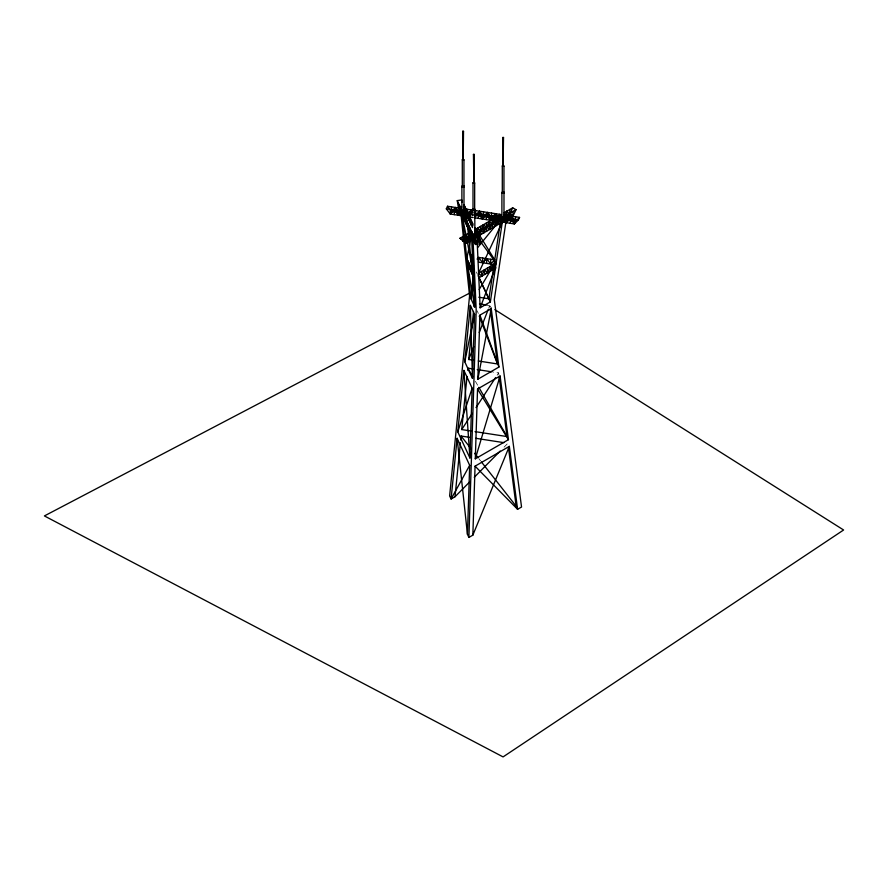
<?xml version="1.0" encoding="UTF-8"?>
<svg xmlns="http://www.w3.org/2000/svg" width="888" height="888" viewBox="0 0 888 888"><rect width="100%" height="100%" fill="white"/><g stroke="black" fill="none" stroke-linecap="round" stroke-linejoin="round"><path stroke-width="0.67" stroke-dasharray="4.44 3.33" d="M488.777 308.058L489.788 305.494L490.109 307.947M497.136 375.202L498.645 372.893L493.284 372.061M504.04 447.152L507.881 443.267M487.823 305.195L493.684 308.891M478.876 458.696L480.563 460.861M475.402 381.329L478.155 386.136M476.357 271.983L477.5 274.425M477.278 310.867L478.266 313.453M498.645 372.893L498.923 375.08"/><path stroke-width="1.33" d="M474.78 227.561L494.727 259.895L490.631 264.025L486.724 258.652L482.628 262.793L482.717 258.042M486.624 263.403L486.724 258.652M490.631 264.025L490.72 259.274M472.849 535.142L475.069 466.167L509.335 446.375L472.849 535.142L468.897 537.429L467.454 534.31L469.674 465.334L457.131 438.306L451.082 499.023L455.022 496.736L469.441 482.162M469.907 457.986L472.15 388.189L463.902 370.407L457.775 431.834L469.907 457.986L463.902 370.407M472.46 378.388L474.525 314.308L470.374 305.383L464.757 361.782L472.46 378.388L470.374 305.383M468.897 537.429L476.201 310.067L473.004 239.072M475.302 458.819L477.544 389.022L500.088 376.001L508.447 439.682L475.302 458.819L500.088 376.001M477.855 379.22L479.92 315.14L491.231 308.602L498.912 367.066L477.855 379.22L491.231 308.602M455.022 496.736L460.417 442.701M460.683 439.993L461.083 436.03L470.44 437.473M471.04 431.002L461.727 429.559L467.021 376.434M467.632 370.241L467.843 368.132L473.204 368.953M474.181 360.35L468.709 359.507L473.504 311.411M473.97 306.66L474.325 303.097L475.313 305.694M471.029 298.912L473.382 276.468L467.277 263.303L474.758 306.959L471.029 298.912L462.282 215.984L466.233 213.697L472.649 224.098M463.525 213.287L500.843 219.059L488.911 298.79L490.354 301.898L480.153 307.792L476.956 236.796L474.236 236.375M477.6 247.697L500.843 219.059L502.286 222.167L490.354 301.898L478.776 277.311M506.238 219.891L494.294 299.622L521.545 507.026L517.593 509.312L475.069 466.167M464.757 361.782L474.525 314.308M462.282 215.984L473.193 272.327L472.471 274.514L471.051 267.699L470.329 269.885L468.908 263.081L468.187 265.268L466.766 258.464L471.561 235.964L471.672 231.479L459.951 238.25L466.178 243.023L513.064 215.951L515.995 209.701L512.709 207.803L503.918 212.876M457.775 431.834L472.15 388.189M480.153 307.792L495.471 267.665M468.709 359.507L473.726 346.642M479.243 332.501L488.278 309.346M462.726 131.291L463.514 131.346L463.181 160.04L462.726 131.291L463.514 131.346M462.293 159.762L463.947 159.862L463.947 186.458L463.036 186.891L462.293 186.358L462.293 159.762L463.947 159.862M462.726 159.796L463.514 159.84M473.448 154.445L474.225 154.379L473.903 183.139L473.448 154.39L474.214 154.501M462.293 186.358L463.947 186.458M473.004 182.861L474.669 182.961L474.669 209.557L473.748 209.979L473.015 209.579L473.004 182.861L474.669 182.961M473.448 182.884L474.236 182.928M473.015 209.579L473.704 209.024M502.73 137.54L503.518 137.474L503.085 166.234L502.73 137.485L503.518 137.529M502.297 165.956L503.951 166.056L503.951 192.652L503.03 193.073L502.297 192.552L502.297 165.956L503.951 166.056M502.73 165.978L503.518 166.023M502.297 192.552L502.985 192.119M502.286 222.167L478.588 273.16L481.773 276.168L484.448 269.774L487.634 272.783L490.309 266.389L493.495 269.397L496.17 263.014L476.956 236.796M472.993 217.527L450.305 214.019L446.309 208.847L447.508 206.249L460.839 208.314M450.305 209.457L450.305 214.019L451.515 211.422L455.511 207.481L459.518 212.665L461.915 210.301M519.569 217.394L518.359 219.991L514.363 223.931L510.356 218.748L506.349 222.688L502.353 217.516L498.346 221.456L494.339 216.272L490.343 220.213L486.335 215.029L482.328 218.97L478.332 213.797L474.325 217.738L514.363 223.931L515.562 221.334L519.569 217.394L503.552 214.918L507.559 220.091L511.555 216.15L515.562 221.334L503.552 219.48M472.971 236.785L471.561 235.964L462.881 241.114L465.812 234.865L468.742 237.74L468.742 233.178M459.951 238.25L466.178 243.023L471.672 231.479M469.108 241.325L469.108 236.763L472.039 239.638L474.969 233.389L477.899 236.252L480.83 230.003L483.76 232.867L486.691 226.618L489.621 229.481L492.551 223.232L495.482 226.096L498.412 219.847L501.343 222.722L504.273 216.461L507.203 219.336L512.709 207.803M500.987 214.563L498.057 220.812L495.116 217.949L492.185 224.198L489.255 221.334L486.324 227.583L483.394 224.72L480.464 230.969L477.533 228.105L474.603 234.354L500.987 219.125L500.987 214.563L474.603 229.792M509.779 209.49L509.779 214.052L506.848 211.178L503.918 217.438L509.779 214.052L513.064 215.951L513.064 211.388M459.418 209.79L459.418 205.239L460.484 212.11L461.56 209.857L462.626 216.728L463.703 214.474L464.779 221.345L465.845 219.103L466.922 225.974L467.998 223.721L469.064 230.591L470.141 228.349L471.217 235.22L472.283 232.967L473.36 239.838L474.425 237.596L475.502 244.466L479.997 243.767L481.074 241.514L474.636 227.65L475.702 234.521L476.778 232.279L477.855 239.15L478.921 236.896L479.997 243.767L474.636 232.212M464.979 211.411L466.056 209.157L467.121 216.028L468.198 213.786L469.275 220.657L470.34 218.404L471.417 225.275L472.494 223.032L463.913 204.54L464.979 211.411L464.979 206.849M457.265 200.61L458.341 207.481L475.502 244.466L476.579 242.213L457.265 200.61L461.76 199.922L462.115 202.209M469.674 465.334L451.082 499.023L449.628 495.904L469.574 295.804L460.839 212.865L451.515 211.422L447.508 206.249M479.209 289.499L494.028 264.557L478.621 262.171L478.721 257.42L494.727 259.895M461.727 429.559L472.272 413.364M476.035 407.581L495.626 377.511M473.06 259.407L470.707 256.177L472.427 254.057M474.248 477.3L500.199 451.049M477.078 259.074L478.721 257.42L482.628 262.793M450.305 214.019L454.312 210.079L458.319 215.262L462.315 211.322L466.322 216.494L470.329 212.554L472.727 215.662M464.324 209.757L467.521 213.897L471.528 209.968L473.126 212.032M501.953 216.494L499.556 218.859L495.548 213.675L491.541 217.616L487.545 212.443L483.538 216.383L479.531 211.2L475.535 215.14L475.535 210.578M459.64 215.462L462.593 213.753M463.247 240.149L515.995 209.701M478.588 273.16L496.17 263.014M479.287 277.6L495.981 267.965M469.108 293.362L44.4 515.928L503.074 756.909L843.6 529.992L494.849 309.635M458.341 207.481L461.716 206.96M461.938 214.363L461.56 209.857M464.302 213.997L466.233 213.697L474.68 293.873M476.579 242.213L481.074 241.514M463.525 208.724L500.843 214.496M446.309 208.847L472.993 212.965M474.325 213.176L518.359 219.991M470.707 256.177L473.382 256.588M478.776 297.225L488.911 298.79L478.066 275.646M479.476 303.896L487.212 305.095M478.288 360.983L497.469 363.958L490.276 309.179M477.222 369.575L491.941 371.85M475.036 431.624L507.004 436.563L499.211 377.267M475.79 438.306L503.873 442.646M500.843 219.059L502.253 219.869A1.221 0.71 0 0 0 502.253 220.868A1.221 0.71 0 0 0 503.984 220.868L504.273 216.461M460.839 212.865L462.26 213.686A1.221 0.71 0 0 0 462.26 214.685A1.221 0.71 0 0 0 463.98 214.685L464.258 214.841M513.064 215.951L510.134 213.087L510.134 217.638M461.083 436.03L471.251 448.984M474.636 453.302L478.022 457.62M481.418 461.938L516.15 506.193L517.593 509.312L509.335 446.375M477.544 389.022L508.447 439.682M467.843 368.132L472.66 376.534M478.843 387.335L507.004 436.563M471.217 261.028L473.504 265.901M463.913 209.102L472.494 227.583L472.494 223.032L472.849 225.319M466.766 258.464L473.193 272.327M479.254 316.05L497.469 363.958M479.92 315.14L498.912 367.066M508.424 447.386L516.15 506.193M457.131 438.306L467.454 534.31M472.127 270.019L472.471 274.514M471.051 267.699L471.395 272.194M469.974 265.39L470.329 269.885M468.908 263.081L469.253 267.577M467.832 260.772L468.187 265.268M493.24 264.702L493.495 269.397M490.309 266.389L490.565 271.095M487.379 268.087L487.634 272.783M484.448 269.774L484.704 274.47M481.518 271.473L481.773 276.168M471.561 235.964L474.758 306.959M515.562 216.772L515.562 221.334M514.363 219.369L514.363 223.931M511.555 216.15L511.555 220.712M510.356 218.748L510.356 223.31M507.559 215.54L507.559 220.091M507.203 214.774L507.203 219.336M506.848 211.178L506.848 215.74M506.349 218.126L506.349 222.688M503.984 193.096L503.984 220.868A1.221 0.71 0 0 0 503.984 219.869M502.353 217.516L502.353 222.067M501.898 192.596L501.898 220.368M501.343 218.159L501.343 222.722M499.556 214.297L499.556 218.859M498.346 216.894L498.412 224.409M498.057 216.261L498.057 220.812M495.548 213.675L495.548 218.237M495.482 221.545L495.482 226.096M495.116 217.949L495.116 222.511M494.339 216.272L494.339 220.835M492.551 223.232L492.551 227.794M492.185 219.636L492.185 224.198M491.541 213.053L491.541 217.616M490.343 215.651L490.343 220.213M489.621 224.919L489.621 229.481M489.255 221.334L489.255 225.896M487.545 212.443L487.545 216.994M486.691 226.618L486.691 231.18M486.335 215.029L486.335 219.591M486.324 223.021L486.324 227.583M483.76 228.305L483.76 232.867M483.538 211.821L483.538 216.383M483.394 224.72L483.394 229.271M482.328 214.419L482.328 218.97M480.83 230.003L480.83 234.554M480.464 226.407L480.464 230.969M479.997 239.205L479.997 243.767M479.531 211.2L479.531 215.762M478.921 236.896L478.921 241.458M478.332 213.797L478.332 218.359M477.899 231.69L477.855 239.15M477.533 228.105L477.533 232.656M476.778 232.279L476.778 236.83M475.702 229.959L475.702 234.521M475.502 239.904L475.502 244.466M474.969 233.389L474.969 237.94L474.703 210.001M474.425 237.596L474.425 242.147M473.36 235.276L473.36 239.838M472.283 232.967L472.283 237.529M472.039 235.076L472.039 239.638M471.528 209.968L471.528 214.519M471.417 220.712L471.417 225.275M471.217 230.658L471.217 235.22M470.329 212.554L470.329 217.116M470.34 218.404L470.34 222.966M470.141 228.349L470.141 232.911M469.275 216.095L469.275 220.657M469.064 226.04L469.064 230.591M468.198 213.786L468.198 218.348M467.998 223.721L467.998 228.283M467.521 209.346L467.521 213.897M467.121 211.477L467.121 216.028M466.922 221.412L466.922 225.974M466.322 211.943L466.322 216.494M466.178 238.461L466.178 243.023M466.056 209.157L466.056 213.719M465.845 219.103L465.845 223.665M465.812 234.865L465.812 239.427M464.779 216.794L464.779 221.345M463.98 186.913L463.98 214.685A1.221 0.71 0 0 0 463.98 213.686M463.703 214.474L463.703 219.036M462.881 236.563L462.881 241.114M462.626 212.165L462.626 216.728M462.315 211.322L462.315 215.873M461.893 186.413L461.893 214.186M460.484 207.548L460.484 212.11M459.518 208.103L459.518 212.665M458.319 210.7L458.319 215.262M455.511 207.481L455.511 212.043M454.312 210.079L454.312 214.641M451.515 206.871L451.515 211.422M474.703 236.785A1.221 0.71 0 0 1 474.769 237.729A1.221 0.71 0 0 1 473.138 237.862A1.221 0.71 0 0 1 472.782 236.93M503.984 192.097A1.221 0.71 0 0 1 503.729 193.207A1.221 0.71 0 0 1 501.942 192.785A1.221 0.71 0 0 1 503.119 191.897M474.703 209.002A1.221 0.71 0 0 1 474.447 210.112A1.221 0.71 0 0 1 472.66 209.69A1.221 0.71 0 0 1 473.837 208.802M462.26 186.913A1.221 0.71 0 0 0 464.302 186.591A1.221 0.71 0 0 0 462.803 185.725A1.221 0.71 0 0 0 462.26 186.913"/></g></svg>
